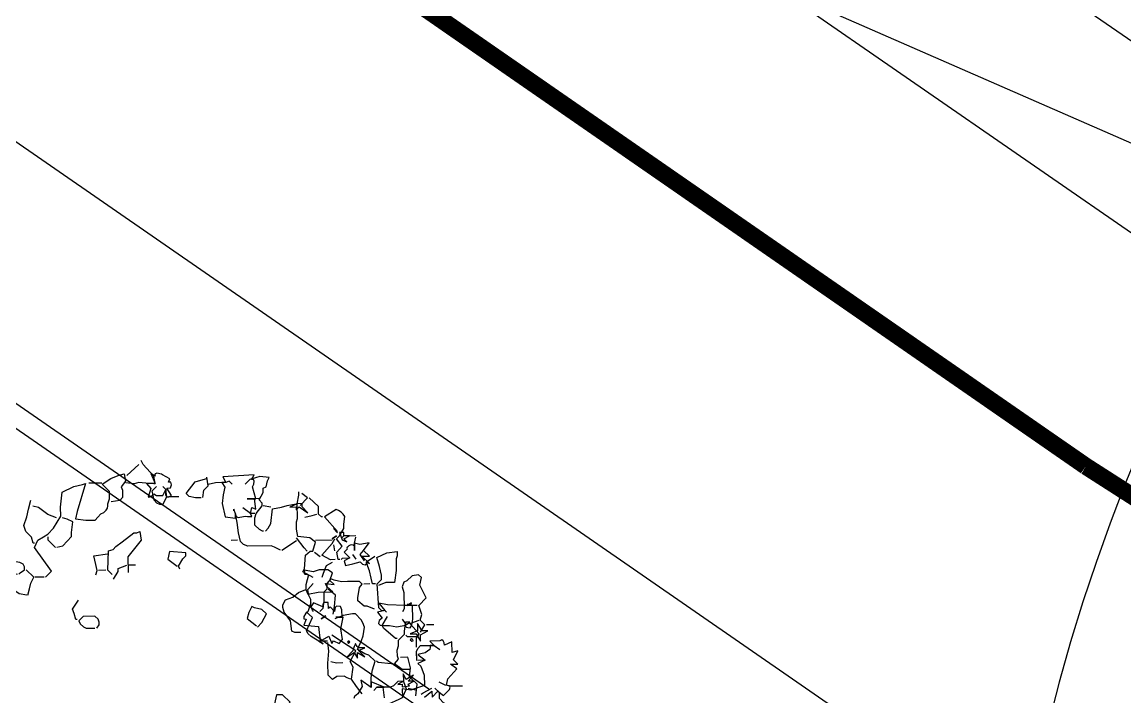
# Model space of a CAD drawing. Extents: x -335094 to -220327, y -102194 to 60595.
# Drawn here: x -291507 to -283825, y 45356 to 50061 of the extents above; entities that cross this region are included whole.
import ezdxf

# ---------------------------------------------------------------- set-up
doc = ezdxf.new("R2010")
doc.units = 0
doc.header["$LTSCALE"] = 1000
doc.header["$MEASUREMENT"] = 0
doc.linetypes.add('CENTER', pattern=[2, 1.25, -0.25, 0.25, -0.25])
for name, color, linetype in [('3', 84, 'CONTINUOUS'), ('6', 12, 'CONTINUOUS'), ('BB', 5, 'CONTINUOUS'), ('DIM', 3, 'CONTINUOUS'), ('PAVING-B', 8, 'CONTINUOUS'), ('SHUI', 5, 'CONTINUOUS')]:
    doc.layers.add(name, color=color, linetype=linetype)
doc.styles.add('DIM_FONT', font='SIMPLEX', dxfattribs={"width": 0.8})

# ---------------------------------------------------------------- blocks, each defined once
blk = doc.blocks.new('S')
at = {"layer": 'DIM'}
for p, q in [((3262.8, 4480.3), (3234.3, 4484.2)), ((3234.3, 4484.2), (3250.2, 4448.7)), ((3465.8, 4504.5), (3247.7, 4521.9)), ((3247.7, 4521.9), (3262.8, 4480.3)), ((3441, 4474.6), (3465.8, 4504.5)), ((3455.2, 4472.6), (3441, 4474.6)), ((3452.8, 4439.7), (3457.6, 4459.8)), ((3457.6, 4459.8), (3455.2, 4472.6)), ((3230.9, 4399.4), (3214.4, 4339.2)), ((3250.2, 4448.7), (3230.9, 4399.4)), ((3442.1, 4422.4), (3452.8, 4439.7)), ((3451.3, 4337.9), (3442.1, 4422.4)), ((3214.4, 4339.2), (3222.2, 4244.5)), ((3443.2, 4339.1), (3392.1, 4346.1)), ((3392.1, 4346.1), (3451.3, 4337.9)), ((3441.5, 4266.5), (3443.2, 4339.1)), ((3222.2, 4244.5), (3292.3, 4224.5)), ((3292.3, 4224.5), (3296.5, 4255.2)), ((3296.5, 4255.2), (3296.5, 4240.6)), ((3296.5, 4240.6), (3301.6, 4231.6)), ((3301.6, 4231.6), (3311.2, 4226.1)), ((3311.2, 4226.1), (3321.7, 4226.7)), ((3321.7, 4226.7), (3336.3, 4226.8)), ((3336.3, 4226.8), (3348.8, 4227.2)), ((3348.8, 4227.2), (3363.4, 4227.3)), ((3363.4, 4227.3), (3375.3, 4223.6)), ((3398.6, 4241.2), (3414.4, 4280.6)), ((3406, 4219.4), (3398.6, 4241.2)), ((3414.4, 4280.6), (3441.5, 4266.5)), ((3375.3, 4223.6), (3406, 4219.4))]:
    blk.add_line(p, q, dxfattribs=at)
for points in [[(2586.9, 4633.2), (2680.7, 4695.3)], [(2764.6, 4548.6), (2774.8, 4547.2), (2771.6, 4599.6), (2711.4, 4691.1), (2703, 4721.3)], [(1922.1, 4017.1), (1968.6, 4052.4), (1876.6, 4231.4), (1906.1, 4279.3), (1950, 4296.2), (1983.1, 4310.4), (2027.5, 4345.9), (2089.8, 4420.6), (2098.4, 4483.9), (2124.7, 4584.3), (2211.7, 4611.9), (2272.6, 4616), (2294.1, 4621.4), (2208.3, 4435.5), (2189.1, 4386.2), (2259.1, 4366.2), (2322.4, 4357.5), (2343.6, 4375.4), (2367.1, 4395), (2390.7, 4400.1), (2409.2, 4414.2), (2419.4, 4427.4), (2425.7, 4443.2), (2427.6, 4457.5), (2444.4, 4488.5), (2451.4, 4539.5), (2407.3, 4597.5), (2473.9, 4627.9), (2527.7, 4641.4), (2570, 4646), (2573.2, 4593.5), (2537.2, 4558.9), (2542.3, 4535.4), (2535.3, 4484.3), (2512.1, 4466.7), (2451.8, 4466.6)], [(2408.4, 4605.7), (2367.6, 4611.3), (2316.6, 4618.3)], [(2873.6, 4448.3), (2850, 4503.6), (2874.8, 4502.3), (2885.7, 4521.6), (2884.2, 4540.5), (2867.8, 4542.7), (2881.1, 4563.8), (2834, 4599.4), (2826.4, 4604.6), (2816.8, 4610.1), (2806.8, 4613.5), (2796.9, 4616.9), (2790.5, 4615.7), (2784.1, 4614.5), (2781.2, 4608.7), (2781.8, 4598.2), (2753.7, 4620.8), (2774.8, 4547.2), (2713.6, 4555.6), (2739.7, 4518.7), (2710.9, 4460.2), (2723.5, 4460.6), (2734.2, 4463.3), (2745.6, 4470.1), (2754.8, 4477.1), (2771.5, 4462.3), (2814.4, 4456.5), (2840.4, 4494.5), (2835.9, 4476.4), (2833.4, 4458), (2837.8, 4444.9), (2853.9, 4440.6), (2873.6, 4448.3)], [(1880.8, 4262), (1872.6, 4263.1), (1866.3, 4307.7), (1832.8, 4351.8), (1826.1, 4394.3), (1855, 4452.8), (1874.2, 4502.1), (1901.3, 4562.9)], [(2752.4, 4550.2), (2732, 4553), (2663.7, 4570.7), (2629.9, 4567), (2571.8, 4583.3)], [(3087.5, 4400.3), (3102.7, 4450.2), (3137.5, 4476.7), (3137.5, 4537)], [(2057.7, 4414.6), (2001.6, 4445.1), (1945.3, 4504.9), (1907.6, 4518.3)], [(2795.8, 4396.6), (2783.6, 4398.3), (2764.5, 4411.3), (2749, 4434.2), (2745.4, 4499.2), (2780.2, 4525.6)], [(2806, 4395.2), (2841.6, 4442.3), (2840.4, 4494.5), (2823.1, 4519.8)], [(3075.3, 4402), (3036.5, 4407.3), (2994.7, 4421.3), (2977.4, 4446.6), (3051.6, 4517.5), (3091.8, 4522.4), (3136.4, 4528.8)], [(3304, 4462.1), (3286.4, 4485.4), (3262.8, 4480.3), (3191.4, 4490.1), (3138.6, 4484.8)], [(3471.6, 4106.4), (3463.4, 4107.5), (3444.4, 4120.5), (3418, 4155.3), (3425, 4206.3), (3437.4, 4235.9), (3487.2, 4281), (3490, 4301.4), (3472.7, 4326.7), (3508.3, 4373.8), (3512.2, 4402.4), (3536, 4409.5), (3549.8, 4449.3), (3565.1, 4470), (3503, 4486.9), (3471.2, 4482.9), (3430.7, 4476), (3393.9, 4449.8)], [(2029.7, 4210.4), (2074, 4214.7), (2141.9, 4269.9), (2145.8, 4298.5), (2168.2, 4370.3), (2129.8, 4394.3), (2100.6, 4408.7)], [(2923.3, 4431.1), (2853.9, 4440.6)], [(3473.8, 4334.9), (3392.1, 4346.1)], [(3764, 3735.5), (3699.9, 3783.8), (3712.9, 3802.9), (3733.9, 3895.7), (3770.5, 3919.8), (3788.9, 3917.2), (3817.7, 3975.7), (3783.1, 4011.6), (3700.8, 4033.3), (3699.6, 4085.5), (3706.6, 4136.5), (3717.9, 4157.9), (3731.9, 4260), (3752.2, 4317.5), (3755.3, 4340)], [(3750.6, 4244.9), (3808.7, 4289), (3774.1, 4324.9)], [(2021.6, 4211.5), (1977.5, 4269.5), (1980.6, 4292)], [(2382.9, 3964.4), (2356.5, 3999.2), (2383.1, 4132.8), (2414.9, 4136.8), (2438.1, 4154.4), (2485.2, 4179.2), (2575.3, 4229.2), (2595.7, 4226.4), (2617.5, 4233.8), (2619.3, 4171.2), (2510, 4071.7), (2494.9, 3961.5)], [(3288.4, 4287.5), (3287, 4277.3), (3288.4, 4287.5)], [(3567.8, 3958), (3529.7, 3984), (3508.7, 3997.3), (3347.4, 4019.4), (3318.1, 4033.8), (3300.8, 4059), (3296.7, 4119.9), (3298.3, 4192.5), (3296.5, 4255.2), (3288.4, 4287.5)], [(3429.2, 4237), (3398.6, 4241.2), (3353.1, 4289)], [(3483.9, 4104.7), (3505, 4122.6), (3529.6, 4150.4), (3555.9, 4250.8), (3618.5, 4252.6), (3660.8, 4257.2), (3723.7, 4261.1)], [(3545, 4262.7), (3495.4, 4279.9)], [(3794.7, 4186.9), (3761.5, 4233), (3764.5, 4255.5), (3731.9, 4260), (3677.8, 4244.5), (3720.6, 4238.6), (3717.8, 4218.2), (3741.1, 4235.8), (3794.7, 4186.9)], [(3892.6, 4142.3), (3884.4, 4143.4), (3866.8, 4166.6), (3873.8, 4217.6), (3820.9, 4287.3)], [(1741.4, 4064.8), (1750.7, 4071.8), (1784.2, 4088), (1787.2, 4110.5), (1781.6, 4130), (1760.5, 4143.3), (1702.7, 4161.6), (1666.8, 4127), (1672.5, 4092.9), (1729.2, 4066.4)], [(3770.1, 4159.1), (3822.5, 4162.3), (3856.6, 4168)], [(3966.3, 3830.5), (3954.1, 3832.2), (3952.9, 3884.4), (3997.3, 3919.9), (3965.5, 3976.2), (3988.7, 3993.9), (4026.3, 4040.7), (4030.5, 4071.3), (4045.7, 4121.3), (4037.7, 4139), (4025.4, 4155.3), (4008.7, 4170), (3993.5, 4180.4), (3904.8, 4140.6), (3980.7, 4026.2)], [(1780.8, 3911.7), (1798.9, 3952.9), (1814.4, 3990.3), (1840.5, 4028.3), (1796.4, 4086.4)], [(2270.6, 3979.7), (2285, 4009), (2280.4, 4051.2), (2276.6, 4114.1), (2371.9, 4111.5)], [(3281.5, 4070), (3238.6, 4075.9)], [(1772.6, 3912.8), (1723, 3930), (1695.1, 3954.6), (1645.8, 3973.9), (1615.6, 3996.7), (1557.8, 4015), (1500.8, 4054.1)], [(1911.9, 4018.5), (1848.6, 4027.2)], [(2344.3, 4000.9), (2293.2, 4007.9)], [(2386.9, 3932.6), (2426.6, 3979.2), (2429.4, 3999.6), (2493.7, 4013.7)], [(2552.9, 4005.5), (2501.9, 4012.5)], [(2854.7, 3930.9), (2849.3, 3952.4), (2884.9, 3999.6), (2910.2, 4016.9), (2913, 4037.3), (2802.1, 4062.9), (2782.8, 4013.5), (2839.1, 3953.8)], [(3578, 3956.6), (3688.7, 4005.9)], [(3750.1, 3922.6), (3732.8, 3947.8), (3691.2, 4024.2)], [(3968.3, 3996.7), (3934.9, 3980.4), (3968.3, 3996.7)], [(3979.5, 4018), (3954.9, 4050.5), (3979.5, 4018)], [(4034.2, 3946), (4016.5, 3969.3), (4058.1, 3984.4), (4019.3, 3989.7), (4022.4, 4012.1), (3991.8, 4016.3), (4003.2, 3962.8), (4034.2, 3946)], [(4005.9, 4043.5), (4005.9, 4043.5), (4005.9, 4043.5), (4005.9, 4043.5), (4005.9, 4043.5)], [(3933.7, 3972.3), (3819.4, 3988)], [(3933.6, 3835), (3903, 3839.2), (3848.3, 3880), (3930.7, 3949.8), (3953.2, 3977.9)], [(3942, 3896.3), (3939.5, 3938.2)], [(4166.3, 3771.9), (4122.3, 3830), (4173.3, 3823), (4138.1, 3869.4), (4185.9, 3914.8), (4121.2, 3913.3), (4083.8, 3928.8), (4076.8, 3877.8), (4081, 3908.4), (4073.7, 3915.7), (4063.7, 3919.1), (4053.3, 3918.5), (4042.5, 3915.8), (4035.5, 3910.5), (4028.8, 3907.2), (4026, 3901.4), (4027.2, 3895), (4003.9, 3877.4), (4037.1, 3831.2), (3995.5, 3816.1), (3999.5, 3784.4), (4052, 3787.6), (4104.7, 3792.8), (4118.8, 3774.3), (4134.6, 3767.9), (4145.6, 3772.7), (4147.6, 3787), (4166.3, 3771.9)], [(4005.7, 3981.1), (4019.3, 3989.7), (4101, 3978.5)], [(4076.8, 3877.8), (4083.8, 3928.8), (4099.6, 3968.3)], [(3834.4, 3869.4), (3799.8, 3905.4)], [(4078.6, 3815.1), (4060.6, 3850.9)], [(4136.4, 3796.8), (4111.7, 3843.9), (4138.1, 3869.4)], [(2093.9, 3691.9), (2085.7, 3693.1), (2081.1, 3735.3), (2073.1, 3767.6), (2124.3, 3823)], [(3884.8, 3615), (3849.2, 3659.4), (3841.8, 3681.2), (3902, 3664.6), (3875.3, 3697.4), (3902.7, 3745.6), (3873.1, 3772.6), (3813.9, 3780.7), (3769.3, 3774.3), (3711.8, 3794.7), (3706.7, 3772.5), (3709.9, 3765.8), (3722.2, 3764.1), (3735.9, 3758.1), (3706, 3691.5), (3701.5, 3658.8), (3709.5, 3626.5), (3782.7, 3629), (3884.8, 3615)], [(3827.3, 3726.9), (3839.4, 3754.3), (3868.8, 3802.3), (3912.8, 3819.1)], [(3976.5, 3829.1), (3986.1, 3838.2), (4037.1, 3831.2)], [(4185.8, 3625.7), (4165.4, 3628.5), (4162.5, 3668.4), (4159.3, 3720.9), (4151.3, 3753.2), (4147.6, 3787), (4212.1, 3817.6)], [(4232.4, 3419.6), (4223.6, 3431.2), (4203.2, 3434), (4185.6, 3457.2), (4198, 3624), (4232.6, 3648.4), (4236.8, 3679), (4232.9, 3742), (4222.9, 3805.7), (4296.6, 3826.9), (4369.4, 3827.3), (4365.2, 3796.6), (4354.3, 3777.3), (4343.1, 3695.7), (4319.6, 3615.7), (4260.4, 3623.8), (4206.6, 3610.4)], [(2220.3, 3612.2), (2241.7, 3632.2), (2244.2, 3650.5), (2238.9, 3672.1), (2219.2, 3695.6), (2139.6, 3706.5), (2104.7, 3680.1), (2110.1, 3658.5), (2129.8, 3635), (2148.8, 3622), (2208, 3613.9)], [(3731.5, 3498.7), (3724.8, 3510), (3717.6, 3533.9), (3724.6, 3584.9), (3716.3, 3615.2), (3713.7, 3657.1), (3758.1, 3692.6)], [(4153.5, 3451.2), (4105.6, 3480.7), (4085.2, 3483.5), (4047.6, 3528.2), (4050.4, 3548.6), (4072.4, 3618.4), (4095.9, 3638), (4078, 3659.2), (3996.4, 3670.4), (3955.5, 3676), (3905.9, 3693.2), (3884.8, 3706.5), (3852, 3679.8), (3846.5, 3638.9), (3821.5, 3623.6), (3812.8, 3560.3), (3797.6, 3510.4), (3774.4, 3492.8)], [(3622.1, 3368.1), (3579.2, 3373.9), (3560.2, 3386.9), (3561.8, 3459.5), (3527.4, 3526.7), (3523.7, 3560.5), (3526.2, 3578.8), (3551.1, 3608.7), (3604.6, 3620.1), (3647.9, 3647.4), (3701.5, 3658.8)], [(3863.8, 3461.8), (3881, 3511.5), (3900.1, 3590), (3854.6, 3637.8)], [(4147, 3631), (4106.2, 3636.6)], [(4445.6, 3244.8), (4483.2, 3291.6), (4457.1, 3328.5), (4474.6, 3365.6), (4462.9, 3431.7), (4520.9, 3475.8), (4490.4, 3571.5), (4509.6, 3620.8), (4492, 3644.1), (4448, 3641.8), (4404.7, 3614.4), (4382.9, 3607), (4366.5, 3578.1), (4373.1, 3535.5), (4357.7, 3423.2), (4342.7, 3404.5)], [(3329.6, 3449.8), (3364.7, 3478.2), (3405.5, 3533), (3377, 3568.1), (3327.7, 3587.3), (3310.4, 3598), (3284.4, 3560), (3266.5, 3520.8), (3322.8, 3461.1)], [(3823.5, 3259.3), (3838.3, 3276), (3874.6, 3252.3), (3901, 3277.8), (3900.8, 3352.7), (3930.1, 3429.9), (3879.1, 3436.9), (3922, 3431), (3928.9, 3482), (3921.8, 3505.9), (3895.6, 3511.6), (3884.2, 3504.8), (3880.5, 3492.8), (3876.5, 3478.8), (3850.4, 3515.7), (3836.4, 3505.1), (3842, 3545.9), (3815.8, 3551.6), (3806.8, 3546.6), (3803.3, 3536.7), (3799.3, 3522.7), (3739.9, 3559.9), (3717.6, 3533.9), (3721.6, 3562.4), (3692.7, 3504), (3674.4, 3491.9), (3659.7, 3475.2), (3657.4, 3458.9), (3673.5, 3454.6), (3649.5, 3416.3), (3750.2, 3392.1), (3746.4, 3288.6), (3810.1, 3313.2), (3823.5, 3259.3)], [(3797.5, 3281.6), (3736.2, 3290), (3706.3, 3314.9), (3689.7, 3329.7), (3671.8, 3350.9), (3662.3, 3373), (3717.8, 3459), (3680.5, 3505.7)], [(4393.4, 3303.9), (4407.1, 3343.7), (4420, 3437.6), (4369, 3444.6), (4247.6, 3469.5), (4189.8, 3487.9), (4223.6, 3431.2), (4171.2, 3428), (4196.2, 3383), (4173.5, 3369.4), (4166.7, 3349.6), (4175.2, 3335.9), (4189.2, 3331.9), (4240.2, 3324.9), (4289.9, 3307.7), (4350.5, 3309.8), (4383.9, 3326), (4353.3, 3330.2), (4347.6, 3304), (4354.7, 3294.7), (4364.6, 3291.3), (4378.6, 3287.3), (4393.4, 3303.9)], [(3811.1, 3456.6), (3775.6, 3440.6), (3811.1, 3456.6)], [(4049, 2916.4), (4058.5, 2985.8), (4075.8, 3035.5), (4104.6, 3093.9), (4067.3, 3140.6), (4040.1, 3154.8), (3993.3, 3192.4), (4030.2, 3249.7), (4047, 3280.7), (4065.3, 3338.5), (4059.3, 3370.5), (4049.8, 3392.6), (4016.9, 3440.8), (3996.5, 3443.6), (3931.5, 3440.1), (3869.5, 3427.8)], [(4278.7, 3226.1), (4266.4, 3227.7), (4194.8, 3312.4), (4189.2, 3331.9), (4236.4, 3387.9)], [(4450.6, 3433.4), (4369, 3444.6)], [(4414.4, 3457.1), (4381.2, 3442.9), (4414.4, 3457.1)], [(4413, 3446.9), (4382.3, 3451.1), (4413, 3446.9)], [(3979.9, 2882.2), (3973.1, 2893.5), (3948.1, 2938.6), (3922.4, 2994.1), (3945.8, 3074.1), (3931, 3117.7), (3981.9, 3185.6), (3831.7, 3318.5)], [(4331, 3000.5), (4279.9, 3007.5), (4234.5, 3055.3), (4267.3, 3082), (4261.9, 3103.6), (4267.8, 3146.4), (4279.9, 3173.9), (4285.5, 3214.7), (4333.9, 3249.7), (4336.7, 3270.1), (4351.9, 3320), (4335.7, 3353.5)], [(4437.2, 3183.5), (4443.1, 3226.4), (4498, 3248), (4459.2, 3253.3), (4433.6, 3308.8), (4426.6, 3257.8), (4372.7, 3244.4), (4415.6, 3238.5), (4437.2, 3183.5)], [(4403, 3146.6), (4411.4, 3207.9), (4436, 3235.7), (4382.5, 3315.8), (4448.9, 3329.6)], [(3764.3, 3267.4), (3736.2, 3290), (3764.3, 3267.4)], [(3914.2, 2995.2), (3893.2, 3008.5), (3874.1, 3021.5), (3823.1, 3028.5), (3789.7, 3012.3), (3765.3, 3046.8), (3776.5, 3128.5), (3796.1, 3211.1), (3796.1, 3271.4)], [(4037.3, 3134.3), (4000.3, 3183.1), (4045.7, 3195.6), (4002.8, 3201.5), (3996.1, 3212.8), (3986.3, 3232.9), (3984.3, 3233.1), (3981.1, 3225.2), (3973.6, 3215.9), (3961.5, 3188.4), (3912.8, 3151.4), (3968, 3175), (3985.1, 3133.2), (3990.5, 3172), (4037.3, 3134.3)], [(3949.2, 3250.4), (3946.2, 3259.1), (3937.8, 3258.2), (3932.9, 3252.7), (3937.9, 3243.7), (3949.2, 3250.4)], [(4412.8, 3218.1), (4351.6, 3226.5), (4341, 3240.4)], [(4546.5, 3283), (4495.5, 3290)], [(4406.5, 2792.5), (4463.1, 2826.4), (4457.5, 2785.5), (4504, 2820.8), (4538.6, 2784.8), (4587, 2819.8), (4593.4, 2835.5), (4590.4, 2844.3), (4582.5, 2847.4), (4570.8, 2853.2), (4584.9, 2895), (4657.7, 2955.7), (4619.3, 2994.2), (4670.3, 2987.2), (4645.6, 3019.7), (4682.6, 3077.1), (4642.4, 3072.2), (4652.5, 3145.7), (4598.4, 3130.2), (4598.6, 3146.9), (4594.4, 3162), (4585, 3169.5), (4569.9, 3165.3), (4500.5, 3174.9), (4526.9, 3140), (4504.7, 3145.2), (4497.8, 3139.9), (4496.4, 3129.7), (4492.4, 3115.6), (4456.6, 3097.7), (4404.2, 3094.5), (4449.6, 3046.6), (4395.8, 3033.2), (4413.4, 3010), (4427.5, 2945.6), (4417.7, 2874.2), (4353.6, 2862.2), (4319.6, 2856.4), (4261.7, 2874.8), (4253.3, 2813.5)], [(4378, 3191.6), (4386.7, 3194.6), (4385.8, 3203.1), (4378.2, 3208.3), (4367.1, 3203.5), (4378, 3191.6)], [(4390.4, 3054.7), (4398.8, 3116), (4409.8, 3135.3), (4433, 3152.9), (4526.9, 3140), (4561.8, 3106.1)], [(3878.6, 3114.5), (3835.7, 3120.4), (3798.3, 3135.9)], [(4224.3, 3056.7), (4212, 3058.4), (4123.6, 3080.9), (4112.7, 3092.8)], [(4346.6, 2811.1), (4368, 2891.4), (4324, 2949.4), (4340.5, 3009.6), (4332.2, 3085.6), (4281.2, 3092.6)], [(4449.6, 3046.6), (4398.6, 3053.6)], [(3368.8, 2809.9), (3401.6, 2836.6), (3416.6, 2855.4), (3474.7, 2899.4), (3430.6, 2957.5), (3389.8, 2963.1), (3374, 2923.6), (3354.7, 2874.3), (3331.8, 2858.7), (3358.6, 2811.3)], [(4128.8, 2830.6), (4130.7, 2905.2), (4087.8, 2911.1), (4138.9, 2904.1), (4054.4, 2955.2), (4049, 2916.4), (3984.6, 2977.2), (3986.9, 2933.2), (3951.3, 2886.1), (3924.3, 2871.1), (3918.2, 2857.4)], [(4153.8, 2785.5), (4229.5, 2806.4), (4253.3, 2813.5), (4290.3, 2870.8), (4276.9, 2924.7), (4238.1, 2930), (4203.3, 2903.6), (4181.8, 2898.2), (4087.8, 2911.1), (4064.3, 2891.4)], [(4315.6, 2888.2), (4306.8, 2899.8), (4348.4, 2914.9), (4309.6, 2920.2), (4354, 2955.7), (4299, 2934.1), (4283.9, 2975.7), (4276.9, 2924.7), (4235.3, 2909.6), (4265.9, 2905.4), (4263.4, 2887), (4315.6, 2888.2)], [(4352.2, 2852), (4302.6, 2869.2)], [(4387.1, 2818.1), (4400.5, 2824.5), (4465.9, 2846.8)], [(4636.8, 2272.1), (4585.7, 2279.1), (4568.1, 2302.3), (4547.7, 2305.1), (4547.6, 2380), (4561.6, 2482.1), (4582.4, 2498), (4589.4, 2549), (4593.9, 2642), (4603.7, 2713.5), (4552.6, 2720.5), (4531.6, 2733.8), (4507.2, 2768.3), (4512.8, 2809.1), (4486.3, 2844)], [(4680, 2829.9), (4598.3, 2841.1), (4560.6, 2854.6), (4522.6, 2880.6)]]:
    blk.add_lwpolyline(points, dxfattribs=at)
at = {"layer": 'DIM', "style": 'DIM_FONT', "width": 0.8, "flags": 9}
for tag in ['XSIZE', 'YSIZE']:
    blk.add_attdef(tag, (2471.4, 2558.5), '', height=0.597, rotation=97.32116, dxfattribs=at)

msp = doc.modelspace()

# ---------------------------------------------------------------- linework, layer by layer
at = {"layer": '3'}
for p, q in [((-284498.361, 42346.516), (-310648.323, 60444.809)), ((-284525.037, 44362.613), (-307761.971, 60444.809)), ((-282632.904, 49133.775), (-298976.053, 60444.809)), ((-286245.195, 50297.019), (-279857.119, 45875.855)), ((-286245.195, 50297.019), (-283334.068, 49020.567))]:
    msp.add_line(p, q, dxfattribs=at)
at = {"layer": '3', "linetype": 'CENTER', "const_width": 120}
msp.add_lwpolyline([(-277118.157, 38653.49, 0.17446609), (-284097.316, 46964.329, 0.24686642)], format="xyb", dxfattribs=at)
at = {"layer": '3'}
msp.add_arc((-271933.677, 42129.938), 12787.775, 105.7539001, 274.872167, dxfattribs=at)
msp.add_arc((-271933.677, 42129.938), 12787.775, 105.7539001, 274.872167, dxfattribs=at)
at = {"layer": '6'}
msp.add_line((-284498.361, 42346.516), (-310648.323, 60444.809), dxfattribs=at)
at = {"layer": 'BB'}
msp.add_line((-288673.193, 45409.326), (-310397.746, 60444.809), dxfattribs=at)
at = {"layer": 'PAVING-B', "const_width": 120}
msp.add_lwpolyline([(-303541.598, 60444.809), (-284097.316, 46964.329)], dxfattribs=at)

# ---------------------------------------------------------------- block references
at = {"layer": 'SHUI', "rotation": 8.623561483029542}
msp.add_blockref('S', (-292641.158, 41931.778), dxfattribs=at)
msp.add_blockref('S', (-292641.158, 41931.778), dxfattribs=at)

doc.saveas('drawing.dxf')
